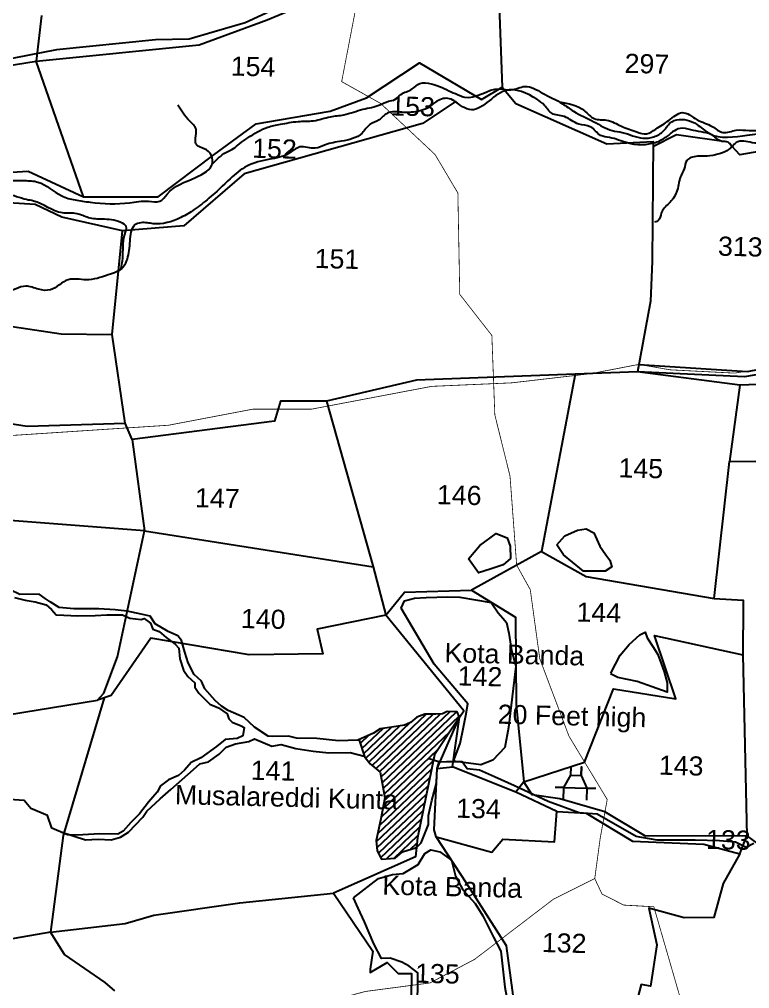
# Model space of a CAD drawing. Header units: feet. Extents: x 786471 to 797175, y 1568667 to 1582707.
# Drawn here: x 790117 to 791071, y 1572032 to 1573298 of the extents above; entities that cross this region are included whole.
import ezdxf
from ezdxf.enums import TextEntityAlignment as Align

# ---------------------------------------------------------------- set-up
doc = ezdxf.new("R2010")
doc.units = ezdxf.units.FT
doc.header["$LTSCALE"] = 15
doc.header["$MEASUREMENT"] = 0
for name, color, linetype in [('HILL', 17, 'Continuous'), ('PLOT', 7, 'Continuous'), ('PLOT NO', 7, 'Continuous'), ('ROADS', 6, 'Continuous'), ('TANKS-STREAM', 4, 'Continuous'), ('text2', 7, 'Continuous')]:
    doc.layers.add(name, color=color, linetype=linetype)
doc.styles.get("Standard").update_dxf_attribs({"font": 'arial.ttf'})
doc.linetypes.add('DOTS', pattern='A,1e-06,-3,["●",Standard,S=3,R=0,X=-1.25,Y=-1.25],-3', length=6.000001)

msp = doc.modelspace()

# ---------------------------------------------------------------- hatches: boundary and pattern name
at = {"layer": 'TANKS-STREAM', "lineweight": -2}
h = msp.add_hatch(dxfattribs=at)
h.set_pattern_fill('ANSI31', color=256, scale=50.532126, angle=-1.3773)
h.set_pattern_definition([(43.62269374, (-46443.632, 2862.1966), (-4.357804127, 4.572517276), [])])
h.paths.add_polyline_path([(790588.1, 1572314.4), (790594.4, 1572280.8), (790589.1, 1572253.5), (790583, 1572225.3), (790584.5, 1572211.7), (790589.9, 1572200.8), (790607.7, 1572202.1), (790617.5, 1572210.5), (790635.6, 1572216.3), (790636.9, 1572228.6), (790659.2, 1572337), (790692, 1572386.4), (790688.9, 1572393.3), (790675.7, 1572393.6), (790669.7, 1572390.6), (790661.1, 1572390.1), (790646.6, 1572390.4), (790636, 1572386.4), (790627.9, 1572379.6), (790620, 1572375.9), (790603.6, 1572373.2), (790588.1, 1572371.1), (790579.4, 1572365.5), (790560.7, 1572357.1), (790568, 1572334.8), (790575.2, 1572325.3)])

# ---------------------------------------------------------------- linework, layer by layer
at = {"layer": 'HILL', "lineweight": -2}
for points in [[(790471.5, 1573320.9), (790411.8, 1573293.5), (790371.5, 1573281.5), (790338.8, 1573272.2), (790294.9, 1573271), (790165.3, 1573258), (790091.8, 1573243.9), (790000.7, 1573229.8), (789979.1, 1573224.9), (789969.3, 1573210), (789979.6, 1573161.7), (789964, 1573138.2), (789905.5, 1573125.2), (789802.6, 1573110.2), (789763.8, 1573104.6), (789733.2, 1573178.8), (789722.6, 1573202.7)], [(790703.5, 1572593.3), (790718.5, 1572610.7), (790739.7, 1572626.1), (790754.2, 1572620.7), (790758, 1572609.7), (790758.5, 1572593.8), (790748.8, 1572585.4), (790731.8, 1572579.9), (790716.6, 1572575), (790703.5, 1572593.3)], [(790818.9, 1572611.4), (790829.7, 1572623.4), (790846.2, 1572630.8), (790857.6, 1572632.3), (790867.5, 1572627.1), (790875.3, 1572609.6), (790883.2, 1572598.6), (790888.2, 1572591.5), (790891, 1572582.9), (790882.2, 1572577.2), (790869.5, 1572577.1), (790853.7, 1572576.9), (790839.7, 1572588.7), (790827.7, 1572598.5), (790818.9, 1572611.4)], [(790615.9, 1572528.8), (790620.1, 1572538.4), (790633.2, 1572541.7), (790648.4, 1572542.8), (790676.3, 1572543.5), (790692.5, 1572543.2), (790733.5, 1572536.3), (790742.6, 1572522.8), (790748.6, 1572515.8), (790753.4, 1572510.1), (790756.4, 1572496.2), (790759.8, 1572473.3), (790765.5, 1572453.1), (790756, 1572372.9), (790751, 1572346.7), (790735.4, 1572330.1), (790719.8, 1572324), (790683.9, 1572329.1), (790693, 1572352.1), (790697.1, 1572373.3), (790700.1, 1572388.5), (790703, 1572403.8), (790659, 1572455.4), (790615.9, 1572528.8)], [(790889.5, 1572444), (790901.6, 1572467.2), (790913.4, 1572481.3), (790927.5, 1572494), (790934.6, 1572497.2), (790937.1, 1572490), (790945.3, 1572477.6), (790951, 1572468.2), (790955.2, 1572456.6), (790959.2, 1572445.4), (790963, 1572431.1), (790963.1, 1572419), (790943.4, 1572426.1), (790924, 1572433.1), (790898.6, 1572438.2), (790889.1, 1572443.2)], [(790553.6, 1572150.4), (790586, 1572175.6), (790604.3, 1572180.9), (790618.3, 1572182.2), (790638, 1572194.1), (790646.6, 1572208.4), (790654.6, 1572213.1), (790666.1, 1572210.4), (790681.4, 1572199.8), (790686.8, 1572178.5), (790696.3, 1572161), (790712.4, 1572142.9), (790722.3, 1572126.9), (790736.5, 1572099), (790745.9, 1572080.5), (790751.1, 1572033.5), (790757.7, 1571998.3)], [(790637.1, 1572000.4), (790637.7, 1572052.3), (790626.1, 1572061.3), (790616.5, 1572066.2), (790601.3, 1572071.5), (790590, 1572071.3), (790580, 1572090.2), (790567.9, 1572118.9), (790559.4, 1572136.8), (790553.6, 1572150.4)]]:
    msp.add_lwpolyline(points, dxfattribs=at)
at = {"layer": 'PLOT', "lineweight": -2}
for points in [[(790145.7, 1573303.1), (790138.8, 1573243.1), (790351.7, 1573264.5), (790440.8, 1573297.5), (790593.6, 1573361.1), (790604.7, 1573368.9), (790613.2, 1573402.3), (790693.2, 1573406.2), (790740.6, 1573397.4), (790738.8, 1573477.8)], [(790740.6, 1573397.4), (790747.7, 1573209.5), (790765.7, 1573187.9), (790884.6, 1573135.1), (790944.8, 1573138.2), (790943.4, 1572981.8), (790941.3, 1572929.6), (790924.5, 1572837.4), (790842.9, 1572834.3), (790635.6, 1572826.8), (790518.3, 1572799.3), (790457.9, 1572799.2), (790450.4, 1572773), (790264.3, 1572749.2), (790255, 1572770.5), (790238.1, 1572886.1), (790251.9, 1573021.5), (790172.5, 1573039.5), (790137.4, 1573056.2), (790061.1, 1573061)], [(789755.9, 1573092.6), (789847.3, 1573107), (789936.2, 1573125.3), (789935.9, 1573093.6), (789990.8, 1573053.7), (790034.5, 1573093.8), (790128.5, 1573099.5), (790200.7, 1573066), (790138.8, 1573243.1)], [(789971.6, 1573203.9), (789981.7, 1573217.9), (790138.8, 1573243.1)], [(790200.7, 1573066), (790298.2, 1573066), (790371, 1573120.9), (790426.4, 1573161.5), (790522.9, 1573178.1), (790570.6, 1573195.4), (790639.7, 1573241.3), (790720.6, 1573193.3), (790747.7, 1573209.5)], [(791481.8, 1572877.6), (791752.6, 1572889.7), (791857.1, 1573162), (791836.8, 1573241), (791768.9, 1573239.8), (791605.7, 1573182), (791531.1, 1573126.1), (791494, 1573125.9), (791441.3, 1573143.7), (791391.1, 1573154.1), (791339.1, 1573135.3), (791202.1, 1573135), (791203.2, 1573158.1), (791185.4, 1573167.8), (791118.7, 1573141.7), (791117.7, 1573131.6), (791058, 1573120.9), (791042.9, 1573137.3), (790975.2, 1573147.1), (790944.7, 1573131.5)], [(790687.6, 1573191.1), (790643.5, 1573162), (790410.6, 1573096.2), (790331.8, 1573028.1), (790251.9, 1573021.5)], [(789796.2, 1572788.1), (789997.1, 1572787), (789964.8, 1572918.1), (790171.5, 1572887), (790238.1, 1572886.1)], [(790926.2, 1572847.2), (791068, 1572837.8), (791178.2, 1572859.4), (791481.8, 1572877.6), (791479.7, 1572866.6)], [(791175.3, 1572849.9), (791064.3, 1572831), (790924.5, 1572837.4)], [(791024.7, 1572541.5), (791044.8, 1572720.5), (791113.5, 1572721.1), (791220.3, 1572638), (791336.5, 1572628), (791325.9, 1572806.3), (791177.9, 1572810.6), (791164.9, 1572823.9), (791058, 1572819.9), (790924.5, 1572837.4)], [(790842.9, 1572834.3), (790799.1, 1572603), (790707.4, 1572552.2)], [(791058, 1572819.9), (791044.8, 1572720.5)], [(790518.3, 1572799.3), (790579.1, 1572582.9)], [(789997.1, 1572787), (790127, 1572766.3), (790255, 1572770.5)], [(790264.3, 1572749.2), (790280.3, 1572629.8), (790008.2, 1572650.9), (789859.5, 1572552.5), (789830.8, 1572516.6), (789804.4, 1572530.4), (789796, 1572338.2), (789773.6, 1572340.3), (789770.4, 1572325.1), (789748, 1572307.9), (789749.6, 1572255.1), (789543.4, 1572263.4), (789527.1, 1572295.1)], [(789887.4, 1572354.5), (790219.1, 1572408.8), (790227.1, 1572417.6), (790245.3, 1572465.4), (790280.3, 1572629.8), (790579.1, 1572582.9), (790595.5, 1572519.5), (790505.9, 1572501.2), (790513.2, 1572469.1), (790417.2, 1572467.8), (790288.5, 1572489.4), (790236.7, 1572414.6), (790219.1, 1572408.8)], [(790799.1, 1572603), (790857.3, 1572570.2), (791024.7, 1572541.5), (791062.4, 1572539.3), (791062.2, 1572461.4)], [(790595.5, 1572519.5), (790619.9, 1572549.8), (790707.4, 1572552.2), (790765, 1572517.1), (790765.8, 1572402.4), (790775.9, 1572301.7), (790765.7, 1572288.3)], [(790662.7, 1572319.2), (790692, 1572386.4), (790697.4, 1572394.5), (790595.5, 1572519.5)], [(790775.9, 1572301.7), (790855.4, 1572327.7), (790893, 1572423.5), (790974.7, 1572410.4), (790946.8, 1572493), (791062, 1572467.9), (791067.1, 1572231.4), (790935, 1572231), (790882, 1572262.9), (790823.1, 1572279.8), (790787, 1572285), (790775.9, 1572301.7)], [(790227.9, 1572411.7), (790174.2, 1572231.9), (790157.7, 1572105.5), (790014.7, 1572080.8), (789980.7, 1572180.8), (789980.7, 1572184.7)], [(790819, 1572263.3), (790857.3, 1572261), (790918.1, 1572224.5), (791011.2, 1572220.7), (791058.2, 1572208), (791067.1, 1572231.4), (791095.3, 1572210.7), (791123.1, 1572223.5), (791172.2, 1572212.8), (791197.4, 1572220.2), (791216.3, 1572194.3), (791243.1, 1572192), (791359.4, 1572213.4), (791443.7, 1572259.9), (791471.2, 1572286.2), (791481.6, 1572336.8), (791456.2, 1572358.1), (791449.2, 1572396.5), (791396.4, 1572389), (791346.8, 1572362.3), (791310.7, 1572347.3), (791192, 1572232.8), (791197.4, 1572220.2)], [(790771.1, 1571955.8), (790753.5, 1572087.8), (790701.2, 1572169.7), (790661.6, 1572229.9), (790734.3, 1572210.2), (790748.7, 1572226.9), (790815.9, 1572223.4), (790819, 1572263.3), (790765.7, 1572288.3), (790685.7, 1572320.2), (790682.8, 1572321.3), (790692, 1572386.4), (790659.2, 1572337), (790636.9, 1572228.6), (790634.3, 1572204), (790527.5, 1572156.3)], [(790661.6, 1572229.9), (790658.7, 1572239.3), (790662.7, 1572319.2), (790682.8, 1572321.3)], [(791058.2, 1572208), (791036.4, 1572168.9), (791024.2, 1572124.9), (790985.4, 1572124.1), (790939.2, 1572136.8), (790949.9, 1572088.9), (790941.6, 1572035.2), (790929.4, 1572037), (790920.3, 1572002.3), (790904.8, 1571995.9), (790896.7, 1572002.2), (790885.9, 1571999.7), (790881.3, 1571972.6), (790868, 1571969.2), (790831, 1571919.3), (790839.4, 1571888.7), (790821.3, 1571847.9), (790757.6, 1571809), (790742.7, 1571814.5), (790731.1, 1571877.2), (790630.7, 1571913.8), (790642.6, 1571960.5), (790628.5, 1571987.6)], [(790241.8, 1572028.8), (790229.2, 1572040), (790175.9, 1572076.5), (790157.7, 1572105.5), (790255.2, 1572117), (790292.6, 1572127.6), (790405.1, 1572143.7), (790527.5, 1572156.3), (790578.7, 1572080.6), (790575.2, 1572057.1), (790575.3, 1572053), (790597.6, 1572065.9), (790611.8, 1572051.6), (790629.2, 1572051.6), (790628.5, 1571987.6)]]:
    msp.add_lwpolyline(points, dxfattribs=at)
at = {"layer": 'ROADS', "linetype": 'DOTS', "lineweight": -3, "ltscale": 0.25, "const_width": 1}
for points in [[(790994.8, 1571969.5), (790945.8, 1572138.7), (790906.5, 1572140.9), (790878.1, 1572155.3), (790868.6, 1572175.5), (790873.9, 1572214.7), (790875.7, 1572228), (790882, 1572262.9), (790884.9, 1572278.8), (790855.4, 1572327.7), (790835, 1572361.4), (790810.7, 1572425.8), (790796.8, 1572462.8), (790790.8, 1572506.1), (790784.4, 1572552.9), (790766.6, 1572585), (790760.8, 1572662.7), (790757.9, 1572701.4), (790738.1, 1572781.2), (790734.2, 1572885), (790692.3, 1572938.7), (790690.9, 1573012.1), (790689.8, 1573071.1), (790660, 1573121.3), (790588.9, 1573188.1), (790538, 1573216.6), (790563.4, 1573348.6)], [(790101.9, 1572754), (790242, 1572763.2), (790311.6, 1572767.7), (790421.9, 1572788.7), (790498.5, 1572788.7), (790655.6, 1572818.5), (790760.4, 1572823.1), (790863.5, 1572835.1), (790926.2, 1572847.2), (790967.1, 1572840.1), (791051.1, 1572835.8), (791155.2, 1572852)], [(790868.6, 1572175.5), (790814.8, 1572148.7), (790711.8, 1572070.1), (790653.3, 1572039.2), (790569.1, 1572028.1), (790411.8, 1571985.8), (790314.4, 1571941.1), (790232.6, 1571920.4), (790061.6, 1571870.6), (789955.9, 1571877), (789851, 1571861.2), (789729, 1571808.7), (789650.8, 1571788.3), (789518.9, 1571718.1), (789420, 1571682.4), (789366.1, 1571679.6), (789315.5, 1571644.1), (789292.6, 1571600.4), (789291.5, 1571556.4), (789281.3, 1571528), (789243.1, 1571443.7)]]:
    msp.add_lwpolyline(points, dxfattribs=at)
at = {"layer": 'TANKS-STREAM', "lineweight": -2}
for points in [[(790692, 1572386.4), (790688.9, 1572393.3), (790675.7, 1572393.6), (790669.7, 1572390.6), (790661.1, 1572390.1), (790646.6, 1572390.4), (790636, 1572386.4), (790627.9, 1572379.6), (790620, 1572375.9), (790603.6, 1572373.2), (790588.1, 1572371.1), (790579.4, 1572365.5), (790559.1, 1572356.4), (790533.7, 1572355.6), (790505.4, 1572358.3), (790479, 1572358.9), (790468.4, 1572361.5), (790448.2, 1572361.2), (790442, 1572361.5), (790424, 1572373.4), (790410.5, 1572386.1), (790389.6, 1572395), (790381.2, 1572400.6), (790372.8, 1572408), (790359.2, 1572423.5), (790354.9, 1572433.3), (790345.4, 1572442.1), (790337.3, 1572457.4), (790333.2, 1572471.5), (790328.7, 1572486.7), (790324.1, 1572492.6), (790311.3, 1572498.3), (790294.4, 1572508.4), (790287.7, 1572518.1), (790276.3, 1572520.9), (790258, 1572524.8), (790242.1, 1572526.7), (790220.6, 1572527.8), (790188.2, 1572527.7), (790168.8, 1572529.5), (790157.2, 1572536.9), (790150.5, 1572541.2), (790143, 1572547), (790117.4, 1572546.8), (790105, 1572552.5)], [(790110.4, 1572542.9), (790124.5, 1572539.4), (790137.7, 1572537.1), (790151.9, 1572533.2), (790159, 1572527), (790165.2, 1572520.1), (790175, 1572519.8), (790193.3, 1572518.8), (790215.8, 1572519.3), (790231.1, 1572520.2), (790251.9, 1572520.1), (790261.3, 1572515.7), (790276.3, 1572513.9), (790280.2, 1572515.3), (790288.1, 1572509.1), (790291.3, 1572501.5), (790299.5, 1572498.3), (790308.9, 1572490.6), (790320.3, 1572481.9), (790325.2, 1572476.3), (790326.7, 1572462.4), (790331.6, 1572447.8), (790337, 1572439.6), (790346.3, 1572431.4), (790346.4, 1572425.5), (790351.3, 1572417.9), (790366, 1572403.2), (790377.2, 1572398.4), (790388.6, 1572390.9), (790390.8, 1572384.2), (790395.1, 1572380), (790406.5, 1572375), (790410.6, 1572372.9), (790409, 1572362), (790401.5, 1572358.3), (790385.6, 1572357.3), (790374.6, 1572348), (790354, 1572333.3), (790341.4, 1572327.2), (790332.8, 1572317), (790324.8, 1572310.2), (790311.8, 1572304.6), (790301.2, 1572296.7), (790297.2, 1572288.2), (790285.5, 1572275.4), (790273.9, 1572260.2), (790262.7, 1572248.7), (790252.6, 1572237.5), (790245.6, 1572233.4), (790222.2, 1572233.8), (790192.4, 1572232.3), (790179.9, 1572232.8), (790159.5, 1572241.5), (790153.7, 1572257.8), (790131.9, 1572267), (790123.2, 1572277.7), (790104, 1572279)], [(790172.4, 1572236), (790203.3, 1572226.2), (790220, 1572227.1), (790236.9, 1572226.2), (790249, 1572229.6), (790259.5, 1572236.1), (790278.2, 1572255.6), (790283.4, 1572263.5), (790300.7, 1572279.8), (790314.7, 1572291.9), (790344.4, 1572318), (790352.9, 1572325.4), (790364.2, 1572328.1), (790377.9, 1572338), (790387.1, 1572347.1), (790399.5, 1572351.7), (790416.7, 1572354.8), (790424.3, 1572358.1), (790446.6, 1572348.7), (790459.1, 1572350.8), (790478.2, 1572345.3), (790500.7, 1572342), (790521.1, 1572340), (790548.9, 1572340.2), (790567.4, 1572335.6), (790575.2, 1572325.3), (790588.1, 1572314.4), (790594.4, 1572280.8), (790589.1, 1572253.5), (790583, 1572225.3), (790584.5, 1572211.7), (790589.9, 1572200.8), (790607.7, 1572202.1), (790617.5, 1572210.5), (790635.6, 1572216.3), (790641.9, 1572222.3), (790651.6, 1572246.2), (790651.5, 1572257.9), (790655.9, 1572277.4), (790661.7, 1572300.1), (790662.7, 1572319.2), (790665.2, 1572328.1)], [(790560.5, 1572357.7), (790568.4, 1572333.6)], [(791076.3, 1572221.2), (791066.4, 1572216.3), (791052.3, 1572223.2), (791031.5, 1572225), (790999.8, 1572225.7), (790950, 1572225.8), (790922.9, 1572230.5), (790871.6, 1572259.7), (790848.4, 1572261.5), (790807.9, 1572276.2), (790763.7, 1572296.5), (790737.5, 1572308.5), (790718.1, 1572317.3), (790702, 1572319), (790695.3, 1572328.2), (790675.1, 1572327.9), (790666.4, 1572327.7), (790652.1, 1572331.8)]]:
    msp.add_lwpolyline(points, dxfattribs=at)
for points in [[(790368.8, 1573108.6), (790386.8, 1573124), (790396.9, 1573129.3), (790404.4, 1573135.3), (790415.6, 1573143.2), (790441.4, 1573157), (790457.9, 1573160.8), (790481.1, 1573164.5), (790501.3, 1573165.5), (790523.3, 1573170.7), (790540.9, 1573173.2), (790565.7, 1573180.5), (790588, 1573186.2), (790599.1, 1573190.9), (790607.5, 1573193.2), (790615.2, 1573199.6), (790630.3, 1573207), (790640.2, 1573214.2), (790654.8, 1573213.9), (790669.1, 1573208.9), (790681.1, 1573203.3), (790692.2, 1573198.6), (790698.4, 1573196.3), (790744, 1573207.3), (790759, 1573205.8), (790777.4, 1573210.3), (790800.3, 1573201.7), (790826.5, 1573187.6), (790841, 1573177.9), (790867.5, 1573164.2), (790891.3, 1573152.7), (790904.6, 1573150.2), (790931.6, 1573142.7), (790945.7, 1573144.5), (790958.6, 1573152.3), (790969.5, 1573164.2), (790975.8, 1573166.6), (791001.7, 1573160.9), (791018.4, 1573148.7), (791067.9, 1573146.8), (791094.1, 1573149.3), (791110.4, 1573150.2), (791138.8, 1573163.2), (791165.9, 1573174.1), (791191.7, 1573185), (791216.7, 1573160.1), (791223.9, 1573153.3), (791234.8, 1573148.7), (791264.4, 1573147.2), (791278.4, 1573150.8), (791288.2, 1573150.6), (791296.2, 1573179.3), (791297.9, 1573154.8), (791300.5, 1573148.5), (791324.5, 1573149.9), (791342.6, 1573153.3), (791354.5, 1573158.9), (791352.3, 1573166.5), (791352.6, 1573179.2), (791365, 1573178.6), (791388.7, 1573174.9), (791410, 1573172), (791439.5, 1573163.4), (791459.5, 1573149.8), (791496.4, 1573157.5), (791521.4, 1573176.2), (791528.4, 1573183.2), (791517.6, 1573190), (791528.5, 1573200.5), (791539, 1573207.4), (791552, 1573216.1), (791568.4, 1573224.3), (791613.4, 1573244.6), (791651.4, 1573249.9), (791663, 1573250), (791711, 1573251.1), (791729.6, 1573254.9), (791763.7, 1573255.7), (791801.5, 1573253.2), (791825.9, 1573263.2), (791832.9, 1573278.2), (791838.1, 1573291.1), (791849.2, 1573300.2), (791863.6, 1573306.5), (791873, 1573318.7), (791880.1, 1573337.1), (791894.3, 1573347.6), (791902.3, 1573364.4), (791909.4, 1573380.3), (791900.8, 1573376.9), (791885.6, 1573377.5), (791852.6, 1573378.3), (791830.9, 1573373.4), (791785.5, 1573364.2)], [(791046.6, 1573133.3), (791042.9, 1573137.3), (791034.7, 1573138.5), (791020.5, 1573147.7), (791007.6, 1573150.8), (790994.1, 1573153.8), (790980.1, 1573155.5), (790961, 1573143.6), (790947.8, 1573136.8), (790911.2, 1573136.5), (790887.8, 1573143.5), (790876.3, 1573146.2), (790862.8, 1573157.7), (790847.8, 1573160.9), (790828.9, 1573170.9), (790812.4, 1573175.2), (790802.9, 1573185.6), (790792.9, 1573193.5), (790751.7, 1573204.7), (790704.5, 1573180), (790693.2, 1573185.6), (790676.8, 1573194.7), (790660.5, 1573189.8), (790650.9, 1573182.5), (790640.5, 1573178.4), (790616.4, 1573176.6), (790597.8, 1573175.5), (790587, 1573166.7), (790574.9, 1573160.6), (790564.7, 1573149.4), (790537.7, 1573138.7), (790516.7, 1573133.9), (790503.6, 1573129.6), (790483.5, 1573131.2), (790468.7, 1573122.7), (790444, 1573115.1), (790414.1, 1573106.1), (790392.5, 1573089.7), (790364.6, 1573064.2), (790345.5, 1573049.5), (790327.9, 1573039), (790291.6, 1573031), (790284.3, 1573032.1), (790267.9, 1573029.3), (790261.2, 1573008.1), (790257.6, 1572984.7), (790252.7, 1572974.4), (790233.1, 1572964), (790203.9, 1572957.7), (790180.9, 1572957.8), (790157.5, 1572944.7), (790141.9, 1572945.3), (790125.4, 1572949.4), (790099.6, 1572942.1), (790080.2, 1572942), (790061.4, 1572931.8), (790045.1, 1572934.7), (790021.1, 1572929.3), (789998.4, 1572922.9)], [(789311, 1573071.5), (789325.3, 1573075), (789346, 1573079.6), (789352.7, 1573077.5), (789375.1, 1573065.2), (789383.6, 1573056.3), (789386.6, 1573041.8), (789389.3, 1573028.7), (789385, 1573001.7), (789389.7, 1572990.9), (789397.6, 1572983), (789403.1, 1572976.8), (789411.2, 1572975.1), (789424.3, 1572972.7), (789436.2, 1572980.3), (789460.5, 1572979.9), (789473.7, 1572981.4), (789483.8, 1572985), (789499.2, 1572992.5), (789508.9, 1573001.9), (789534.4, 1573025.5), (789558, 1573032.5), (789567.2, 1573038.1), (789588, 1573056.3), (789606.3, 1573067.1), (789614.4, 1573075.9), (789628, 1573082.9), (789642.6, 1573090.7), (789655.6, 1573098.5), (789671, 1573103.4), (789682.5, 1573099.4), (789698, 1573095.2), (789710.5, 1573080.6), (789718.7, 1573073.8), (789726.4, 1573070.9), (789737.3, 1573069.2), (789758.9, 1573089.2), (789773.5, 1573089.9), (789787.4, 1573088.3), (789799.6, 1573093), (789810.2, 1573095.2), (789834.6, 1573102.1), (789852.5, 1573101.8), (789869.9, 1573106.1), (789888.9, 1573110.4), (789903.8, 1573110), (789915.2, 1573111.7), (789927.9, 1573096.6), (789938.4, 1573083.9), (789947.9, 1573077.8), (789950.7, 1573077.9), (789964, 1573066.5), (789976.4, 1573058.5), (789983.8, 1573051.4), (789992.6, 1573049.7), (790019, 1573066.5), (790032.8, 1573079.7), (790050.5, 1573087.9), (790075.5, 1573087.8), (790106.1, 1573087.3), (790123.4, 1573087.3), (790141.3, 1573085.3), (790172.3, 1573067.3), (790189.7, 1573062), (790209.6, 1573059.1), (790261, 1573058.3), (790285.8, 1573060.4), (790300.5, 1573060.2), (790310, 1573069.7), (790346.9, 1573091.2), (790369.3, 1573111), (790366.2, 1573122.9), (790355.2, 1573130.3), (790348.6, 1573133.4), (790347.8, 1573154.4), (790339.2, 1573165.3), (790324.2, 1573186)], [(790822.5, 1573190), (790855.1, 1573178.5), (790868, 1573168.3), (790884, 1573166.2), (790903.7, 1573158.2), (790923.6, 1573151), (790936.4, 1573148.2), (790948.2, 1573154.6), (790965.6, 1573165.9), (790982.7, 1573176.1), (791002.5, 1573166.8), (791021.8, 1573158.1), (791035.9, 1573150.1), (791053.5, 1573153.1), (791070.3, 1573152.7), (791091.2, 1573153.2), (791109.9, 1573154.6), (791124.2, 1573161.7), (791156, 1573175.3), (791179.9, 1573186.1), (791195.5, 1573189.4), (791210.6, 1573175.8), (791219.9, 1573162.6), (791234.2, 1573153.8), (791285.8, 1573154), (791296.2, 1573179.3)], [(791265.6, 1573135.2), (791253.5, 1573137.5), (791235.9, 1573140.4), (791222.4, 1573144.2), (791203.2, 1573158.1), (791196.9, 1573168.9), (791187.7, 1573170.4), (791171.6, 1573166.4), (791157.6, 1573161.9), (791142.4, 1573156.3), (791125.9, 1573150), (791114.1, 1573144), (791089.3, 1573136.4), (791074.3, 1573136.8), (791053.4, 1573137), (791047.9, 1573131.9), (791038.6, 1573124.9), (791026.4, 1573120.9), (791011.8, 1573119.2), (790994.4, 1573117.3), (790989.1, 1573113.7), (790985.4, 1573102.5), (790980.4, 1573091.3), (790975.6, 1573072.3), (790965.4, 1573057.5), (790955.5, 1573044.6), (790952.1, 1573035.4), (790946.8, 1573032.9)], [(790249.4, 1572971.3), (790252, 1572985.9), (790254.7, 1573016.8), (790256.5, 1573027.6), (790249.4, 1573032.7), (790225.2, 1573036.8), (790207.5, 1573038.7), (790192.3, 1573044), (790173.2, 1573045), (790135.4, 1573060.6), (790126.3, 1573062.4), (790100.6, 1573068.8), (790079.9, 1573066.6), (790061.6, 1573068.4), (790042.5, 1573058.5), (790029.2, 1573042.9), (790015.9, 1573036.6), (790001.8, 1573027.7), (789988, 1573014.6), (789979.4, 1573010.6), (789964.9, 1573014.6), (789952.6, 1573023.9), (789945.4, 1573028.9), (789933.7, 1573031.9), (789924.5, 1573039.5), (789918.3, 1573047), (789904.8, 1573064.7), (789892.6, 1573070.5), (789891.3, 1573086.1), (789885.5, 1573092.2), (789871.4, 1573097.2), (789853.3, 1573091.8), (789835.7, 1573087.2), (789806.3, 1573079.6), (789792.7, 1573072.9), (789779.6, 1573070.9), (789765.3, 1573065.4), (789740.2, 1573059.8), (789728.4, 1573058.1), (789706, 1573069.5), (789688.3, 1573085.1), (789675.1, 1573089.5), (789653.2, 1573085.4), (789643.5, 1573077.6), (789630.9, 1573065), (789630.9, 1573053.5), (789622.7, 1573036.3), (789616.4, 1573022.1), (789600.6, 1573010.7), (789589.3, 1572996.4), (789571.1, 1572978.6), (789553.7, 1572966.4), (789546.4, 1572956.9)], [(790476.1, 1571719.2), (790498.4, 1571711.8), (790511.3, 1571706.6), (790529, 1571703.6), (790545.3, 1571695.3), (790560.6, 1571689.4), (790574.9, 1571685), (790591.5, 1571682.2), (790610.7, 1571679), (790621, 1571678.5), (790631.8, 1571681.2), (790641, 1571682.5), (790654.5, 1571686.8), (790669.3, 1571686.7), (790681.7, 1571689.3), (790691.6, 1571695.2), (790702.1, 1571701.4), (790712.4, 1571711.4), (790728.3, 1571718.3), (790737.8, 1571721.7), (790756.9, 1571739.1), (790775.6, 1571752.5), (790803.9, 1571769.5), (790814.9, 1571778.5), (790833.3, 1571786.5), (790861.6, 1571812.7), (790891, 1571828.1), (790902.5, 1571841.2), (790912, 1571848.1), (790925.6, 1571853.3), (790940.7, 1571864.1), (790958.5, 1571877.2), (790969.4, 1571881.6), (790982.5, 1571891.4), (790996.5, 1571903.5), (791009.8, 1571910.1), (791026.7, 1571922.2), (791037.7, 1571943.8), (791046.4, 1571952.5), (791058.1, 1571956.4), (791067.9, 1571966.8), (791071.9, 1571975.7), (791078.2, 1571992.3), (791088.4, 1572002.6), (791103, 1572018.9), (791109.8, 1572029), (791119.4, 1572042.7), (791134, 1572054), (791138.7, 1572065), (791149, 1572073.5), (791159.1, 1572082.2), (791167.3, 1572094.8), (791176.9, 1572106.9), (791185.7, 1572118.9), (791195.8, 1572123.2), (791204.7, 1572129.6), (791211, 1572140.5), (791217.9, 1572145.5), (791230.7, 1572155.2), (791247.2, 1572171.8), (791255.4, 1572181.5), (791267.3, 1572187.9), (791280.3, 1572191.9), (791295.7, 1572194.5), (791318.2, 1572199.2), (791334.2, 1572202.5), (791348.7, 1572205.8), (791381.1, 1572216.9), (791408.4, 1572228.3), (791422.5, 1572236.5), (791437, 1572246.2), (791450.8, 1572252.6), (791464.6, 1572254.5), (791471.9, 1572258.7), (791488, 1572262.2), (791502.4, 1572265.1), (791510.5, 1572268.5), (791517.9, 1572278.4), (791530.5, 1572298.9), (791543.6, 1572319.8), (791556.7, 1572328.3), (791566.6, 1572332.8), (791582, 1572333.8), (791602, 1572332.1), (791614.6, 1572331.4), (791631.2, 1572330.7), (791642.5, 1572332.8), (791656.4, 1572341.8), (791680.1, 1572351.4), (791686.9, 1572360.1), (791702.6, 1572366), (791720.6, 1572373.1), (791741.6, 1572375.4), (791754.8, 1572379.2), (791767.3, 1572383.8), (791787.3, 1572381), (791833.2, 1572377), (791854.7, 1572378.6), (791868.1, 1572377.2), (791885.7, 1572377.4), (791898.3, 1572384.1), (791914.6, 1572385.1), (791923.2, 1572387.7), (791928.5, 1572393), (791931.7, 1572405.6), (791934.5, 1572426.1), (791937.2, 1572442.6), (791940, 1572461.3), (791948.5, 1572483), (791947.7, 1572495.4), (791953.5, 1572510.5), (791955.7, 1572516), (791960.1, 1572536.8), (791961.4, 1572556.9), (791959.5, 1572564.7), (791963.1, 1572576.9), (791967.1, 1572600.1), (791981.3, 1572624.6), (791989.7, 1572641.4), (791998.1, 1572656.5), (792004.9, 1572660.7), (792010.5, 1572668.8), (792017.3, 1572682.3), (792024.9, 1572698.3), (792041.7, 1572720.4), (792046.4, 1572733.4), (792051.5, 1572742), (792069.5, 1572747), (792082.1, 1572755.7), (792092, 1572762.4), (792106.6, 1572767.2), (792115.7, 1572770.4), (792141.4, 1572784.9), (792153.5, 1572793.5), (792162.1, 1572804.7), (792167.9, 1572812.8), (792177.1, 1572820.2), (792178.7, 1572839.6), (792186.4, 1572851.5), (792191.3, 1572868), (792188.4, 1572880.5), (792181.6, 1572892.8), (792175.8, 1572900.9), (792179, 1572932.9), (792185.8, 1572945.9), (792185, 1572965.5), (792190.1, 1572981), (792197.2, 1573001.4), (792202.8, 1573027.6), (792204.6, 1573050), (792201.1, 1573064.9), (792199.7, 1573058.8), (792193.4, 1573042.5), (792189, 1573032.9), (792182.9, 1573019.6), (792179, 1573007.6), (792172.6, 1572998), (792162.3, 1572992.5), (792150.9, 1572982.3), (792135.9, 1572977.1), (792113.6, 1572967.6)], [(791559.8, 1572187.5), (791548.7, 1572192), (791538.1, 1572198.8), (791516.8, 1572227.3), (791511.9, 1572236.6), (791508.9, 1572259.8), (791493, 1572254.8), (791479.8, 1572252.4), (791472.1, 1572246.9), (791453.1, 1572243.3), (791441.6, 1572239.8), (791423.4, 1572227.9), (791409, 1572224.9), (791392.3, 1572211.6), (791372, 1572207.4), (791355.3, 1572200.3), (791339.1, 1572194.7), (791323.9, 1572191.3), (791310.2, 1572190.2), (791296.2, 1572189.4), (791283, 1572179.3), (791269.7, 1572179.2), (791256.2, 1572171.5), (791245, 1572156.5), (791229.6, 1572146), (791217.3, 1572136.9), (791210.1, 1572121.8), (791188.6, 1572110.5), (791178.8, 1572097.4), (791167.2, 1572084.2), (791152, 1572071.6), (791141.6, 1572055.4), (791135.6, 1572045), (791117.6, 1572028.5), (791112.6, 1572014.3), (791099.8, 1572001.5), (791089.9, 1571993.1), (791080.9, 1571971.3), (791070.7, 1571956), (791060, 1571951), (791049.1, 1571940.4), (791042.7, 1571924.4), (791037.7, 1571920.8), (791022.5, 1571908.5), (791004.1, 1571898.7), (790973.2, 1571872.2), (790956.3, 1571868), (790945.4, 1571858.3), (790922.4, 1571843.1), (790907.9, 1571831.5), (790890.2, 1571818.3), (790868.5, 1571807.8), (790858.9, 1571794.8), (790832.1, 1571780.9), (790811, 1571764.3), (790789.2, 1571745.5), (790768.4, 1571736.6), (790733.1, 1571709), (790718.9, 1571707.7), (790696.1, 1571687.6), (790654.9, 1571675.9), (790637.6, 1571666.3), (790615.7, 1571652.4), (790602, 1571639.5), (790574.2, 1571629.6), (790562.9, 1571615.5), (790557.7, 1571608.2), (790552.6, 1571591.9), (790544.4, 1571581), (790538.4, 1571566), (790536.3, 1571555.9), (790524.8, 1571542.2), (790516.3, 1571527), (790507.1, 1571510.7), (790484.2, 1571494.7), (790469.6, 1571476.9), (790446.5, 1571462.2), (790443.9, 1571451.2), (790431.6, 1571439.5), (790418.4, 1571420.9), (790414.3, 1571406), (790397.1, 1571385.2), (790393.5, 1571372.9), (790384.5, 1571348.1), (790379.4, 1571341.1), (790376.1, 1571316.8), (790372.1, 1571294), (790373.6, 1571267.4), (790372.7, 1571243.4), (790383.3, 1571223.8), (790386.4, 1571193.4), (790391.1, 1571168.7), (790392.2, 1571156.6), (790382.3, 1571125.7), (790383.6, 1571100), (790375.7, 1571080.1), (790378.9, 1571063.5), (790385.2, 1571039.6), (790387, 1571009), (790395, 1570997.9), (790394.6, 1570980.3), (790391.3, 1570947.5), (790397.4, 1570926.9), (790400.6, 1570899.4), (790396.4, 1570882.9), (790392.3, 1570850.7)]]:
    msp.add_spline(points, degree=3, dxfattribs=at)
at = {"layer": 'text2', "lineweight": -2}
for points in [[(790837.2, 1572321.4), (790836.9, 1572310.4), (790851, 1572310.1), (790851.3, 1572321.6), (790851, 1572310.1), (790858.4, 1572293.7), (790870.2, 1572293.5)], [(790836.9, 1572310.4), (790827.7, 1572294.5), (790816.7, 1572294.7)], [(790827.7, 1572294.5), (790827.5, 1572278.5)], [(790827.7, 1572294.5), (790858.4, 1572293.7)], [(790858.4, 1572293.7), (790858, 1572277.8)]]:
    msp.add_lwpolyline(points, dxfattribs=at)

# ---------------------------------------------------------------- texts
at = {"layer": 'PLOT NO', "lineweight": -2}
for s, p in [('154', (790422.3, 1573236.3)), ('297', (790936.8, 1573239.9)), ('153', (790630.7, 1573184.3)), ('152', (790450.2, 1573129)), ('313', (791058.8, 1573001.1)), ('151', (790531.9, 1572985)), ('145', (790928.8, 1572711.5)), ('147', (790375.6, 1572672.5)), ('146', (790691.6, 1572676.5)), ('144', (790873.9, 1572523.1)), ('140', (790435.6, 1572514.7)), ('142', (790718.8, 1572439.7)), ('143', (790981.5, 1572323.1)), ('141', (790448.4, 1572316.5)), ('134', (790716.7, 1572266.9)), ('133', (791043.2, 1572226.2)), ('132', (790828.7, 1572091.4)), ('135', (790663.1, 1572051.4))]:
    msp.add_text(s, height=25, rotation=358.6227, dxfattribs=at).set_placement(p, align=Align.MIDDLE_CENTER)
for s, p in [('Kota Banda', (790672.1, 1572458.2)), ('20 Feet high', (790741.6, 1572377.9)), ('Musalareddi Kunta ', (790319.9, 1572272.8)), ('Kota Banda', (790590.9, 1572154.7))]:
    msp.add_text(s, height=25, rotation=358.6227, dxfattribs=at).set_placement(p)

doc.saveas('drawing.dxf')
